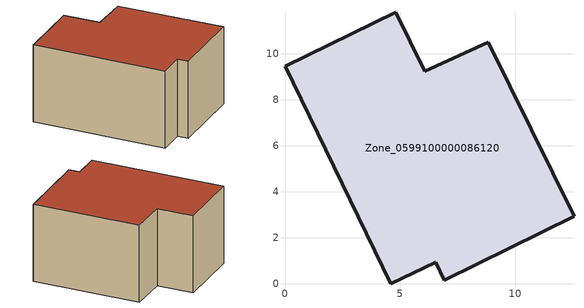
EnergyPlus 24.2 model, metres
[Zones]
Zone_0599100000086120
 floor ground (C_G): 6.07,9.23 8.83,10.5 12.54,2.94 6.91,0.17 6.53,0.95 4.59,0 0,9.45 4.8,11.8 z0
 wall outside (C_F): 4.8,11.8 0,9.45 4.59,0 6.53,0.95 6.91,0.17 12.54,2.94 8.83,10.5 6.07,9.23 4.8,11.8 z0:6.21
 roof outside (C_R): 6.07,9.23 4.8,11.8 0,9.45 4.59,0 6.53,0.95 6.91,0.17 12.54,2.94 8.83,10.5 z6.21
[BUILDING]
Pand.0599100000086120: North Axis=0; Terrain=City; Loads Convergence Tolerance Value=0.04; Temperature Convergence Tolerance Value=0.4; Solar Distribution=FullExterior; Maximum Number of Warmup Days=25; Minimum Number of Warmup Days=1
[Site:Location]
Rotterdam.The.Hague.AP_ZH_NLD Design_Conditions: Latitude=51.96; Longitude=4.45; Time Zone=1; Elevation=-4.5
[SITE:GROUNDTEMPERATURE:BUILDINGSURFACE]
18, 18, 18, 18, 18, 18, 18, 18, 18, 18, 18, 18
[MATERIAL] Thermal Absorptance=0.9; Solar Absorptance=0.7; Visible Absorptance=0.7
Name | Roughness | Thickness | Conductivity | Density | Specific Heat
G.TC.1965-1974 | MediumSmooth | 0.15 | 0.882353 | 540 | 1210
F.TC.1965-1974 | Rough | 0.3 | 0.697674 | 1920 | 840
R.TC.1965-1974 | MediumRough | 0.2 | 0.232558 | 1500 | 1000
[CONSTRUCTION]
C_G: G.TC.1965-1974
C_F: F.TC.1965-1974
C_R: R.TC.1965-1974
[ZONE]
Zone_0599100000086120: Type=1; Multiplier=1; Ceiling Height=Autocalculate; Volume=Autocalculate; Floor Area=autocalculate; Part of Total Floor Area=Yes
[ZONEINFILTRATION:DESIGNFLOWRATE]
Infil_Zone_0599100000086120: Zone or ZoneList or Space or SpaceList=Zone_0599100000086120; Schedule=AlwaysOn; Design Flow Rate Calculation Method=Flow/Area; Flow Rate per Floor Area=0.003; Constant Term Coefficient=1; Temperature Term Coefficient=0; Velocity Term Coefficient=0; Velocity Squared Term Coefficient=0
[HVACTEMPLATE:ZONE:IDEALLOADSAIRSYSTEM]
Zone_0599100000086120: Maximum Heating Supply Air Temperature=50; Minimum Cooling Supply Air Temperature=13; Maximum Heating Supply Air Humidity Ratio=0.0156; Minimum Cooling Supply Air Humidity Ratio=0.0077; Heating Limit=NoLimit; Cooling Limit=NoLimit; Dehumidification Control Type=ConstantSensibleHeatRatio; Cooling Sensible Heat Ratio=0.7; Dehumidification Setpoint=60; Humidification Control Type=None; Humidification Setpoint=30; Outdoor Air Method=None; Outdoor Air Flow Rate per Person=0.00944; Outdoor Air Flow Rate per Zone Floor Area=0; Outdoor Air Flow Rate per Zone=0; Demand Controlled Ventilation Type=None; Outdoor Air Economizer Type=NoEconomizer; Heat Recovery Type=None; Sensible Heat Recovery Effectiveness=0.7; Latent Heat Recovery Effectiveness=0.65
[ZONECONTROL:THERMOSTAT]
ThermostatControl_Zone_0599100000086120: Zone or ZoneList=Zone_0599100000086120; Control Type Schedule=DualSetpointControlType; Control 1=Thermostat_Zone_0599100000086120; Temperature Difference Between Cutout And Setpoint=0
[THERMOSTATSETPOINT:DUALSETPOINT]
Thermostat_Zone_0599100000086120: Heating Setpoint Temperature Schedule=HeatingSetpoint_Zone_0599100000086120; Cooling Setpoint Temperature Schedule=CoolingSetpoint_Zone_0599100000086120
[SCHEDULE:COMPACT]
HeatingSetpoint_Zone_0599100000086120: Through: 12/31, For: AllDays, Until: 24:00, 21
CoolingSetpoint_Zone_0599100000086120: Through: 12/31, For: AllDays, Until: 24:00, 24
DualSetpointControlType: Through: 12/31, For: AllDays, Until: 24:00, 4
AlwaysOn: Through: 12/31, For: AllDays, Until: 24:00, 1
